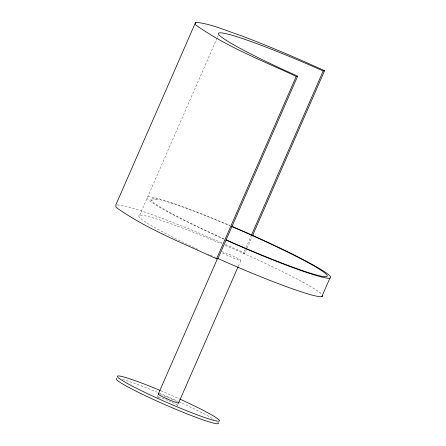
<?xml version="1.0" encoding="UTF-8"?>
<svg xmlns="http://www.w3.org/2000/svg" width="446" height="446" viewBox="0 0 446 446"><rect width="100%" height="100%" fill="white"/><g stroke="black" fill="none" stroke-linecap="round" stroke-linejoin="round"><path stroke-width="0.33" stroke-dasharray="2.23 1.67" d="M223.992 238.85A96.503 7.236 23.6 0 1 150.977 200.349L151.172 198.37L157.332 199.061A96.503 7.236 23.6 0 1 229.824 225.748M139.637 215.284L217.09 37.994M217.369 37.358L218.484 34.805M157.193 396.589L157.75 395.312M251.555 234.908L243.494 253.367L244.91 253.083L246.861 248.617M177.436 405.626L177.993 404.349M238.348 266.201L240.851 260.475M247.14 247.982L252.152 236.503M150.977 200.349L157.332 199.061M117.253 204.859L123.955 205.695L139.459 210.233L161.19 217.949L187.437 228.229L222.364 243.048M225.492 244.441L244.91 253.083M216.054 257.682A100.322 7.521 23.6 0 1 207.764 253.936M197.818 249.336A100.322 7.521 23.6 0 1 139.587 215.295A100.322 7.521 23.6 0 1 221.98 243.99M225.135 245.339A100.322 7.521 23.6 0 1 321.728 294.248M224.115 239.223A100.322 7.521 23.6 0 1 146.862 197.327A100.322 7.521 23.6 0 1 230.047 225.531M160.37 394.504A11.144 0.836 23.6 0 1 176.588 401.551M168.733 400.82A11.144 0.836 23.6 0 1 176.722 405.542M159.155 398.116A11.144 0.836 23.6 0 1 158.375 396.784A11.144 0.836 23.6 0 1 168.203 400.586M221.701 251.611A11.144 0.836 23.6 0 1 236.781 257.844A11.144 0.836 23.6 0 1 238.002 259.75A11.144 0.836 23.6 0 1 222.571 252.96M122.371 379.435A55.733 4.181 23.6 0 1 178.155 401.355M178.779 401.64A55.733 4.181 23.6 0 1 213.729 419.34M160.922 390.796A55.733 4.181 23.6 0 1 179.264 398.808"/><path stroke-width="0.67" d="M252.43 235.862L324.593 70.685C297.03 58.181 269.172 46.323 240.879 35.557C225.966 30.724 211.376 23.733 195.599 22.3L115.915 204.692L115.977 207.312C146.756 229.199 182.525 242.858 216.544 258.831L217.966 258.541A100.322 7.521 23.6 0 0 322.653 295.553M216.544 258.831L296.233 76.433L297.649 76.149L217.966 258.541M158.302 394.041L217.548 258.44M251.555 234.908L323.177 70.975L324.593 70.685M178.545 403.078L238.069 266.842M321.822 296.623L329.889 278.165M296.233 76.433C262.215 60.466 226.445 46.802 195.66 24.915L195.599 22.3M231.937 226.334A100.322 7.521 23.6 0 1 330.731 277.652A100.322 7.521 23.6 0 1 226.033 240.076M178.567 402.85A11.144 0.836 23.6 0 1 167.01 398.847A11.144 0.836 23.6 0 1 159.016 394.119M297.649 76.149A100.322 7.521 23.6 0 1 219.32 32.892A100.322 7.521 23.6 0 1 323.177 70.975M231.686 226.54A96.503 7.236 23.6 0 1 327.236 276.107A96.503 7.236 23.6 0 1 226.518 239.981M179.889 399.092A55.733 4.181 23.6 0 1 209.982 419.246A55.733 4.181 23.6 0 1 124.986 382.111A55.733 4.181 23.6 0 1 160.298 390.534M218.033 422.557A55.733 4.181 23.6 0 1 166.888 405.481A55.733 4.181 23.6 0 1 116.707 378.509"/></g></svg>
